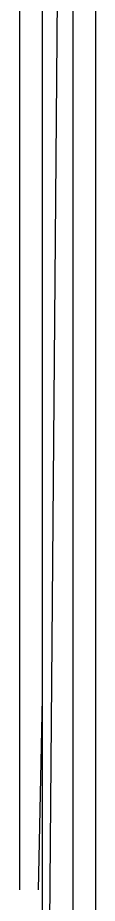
# Model space of a CAD drawing. Header units: millimetres. Extents: x -107267 to 109426, y -98906 to 83910.
# Drawn here: x 55315 to 55415, y -16329 to -15166 of the extents above; entities that cross this region are included whole.
import ezdxf

# ---------------------------------------------------------------- set-up
doc = ezdxf.new("R2010")
doc.units = ezdxf.units.MM
doc.layers.add('Top (Plan) View-000-CHÃO', color=254, linetype='Continuous')

# ---------------------------------------------------------------- blocks, each defined once
blk = doc.blocks.new('*U44')
at = {"layer": 'Top (Plan) View-000-CHÃO', "color": 0, "linetype": 'ByBlock', "lineweight": -2}
for p, q in [((154350.5, 148541.2), (154350.5, 143693.2)), ((154390.7, 148541.2), (154350.5, 143693.2)), ((154390.7, 148541.2), (154390.7, 143693.2))]:
    blk.add_line(p, q, dxfattribs=at)
blk = doc.blocks.new('*U133')
at = {"layer": 'Top (Plan) View-000-CHÃO', "color": 0, "linetype": 'ByBlock', "lineweight": -2}
for p, q in [((154420.6, 148541.2), (154420.6, 143693.2)), ((154320.6, 146054.7), (154320.6, 144890.6)), ((154350.5, 145142.3), (154345.3, 144890.6))]:
    blk.add_line(p, q, dxfattribs=at)

msp = doc.modelspace()

# ---------------------------------------------------------------- block references
at = {"layer": 'Top (Plan) View-000-CHÃO'}
for name in ['*U133', '*U44']:
    msp.add_blockref(name, (-99005.4, -161202), dxfattribs=at)

doc.saveas('drawing.dxf')
